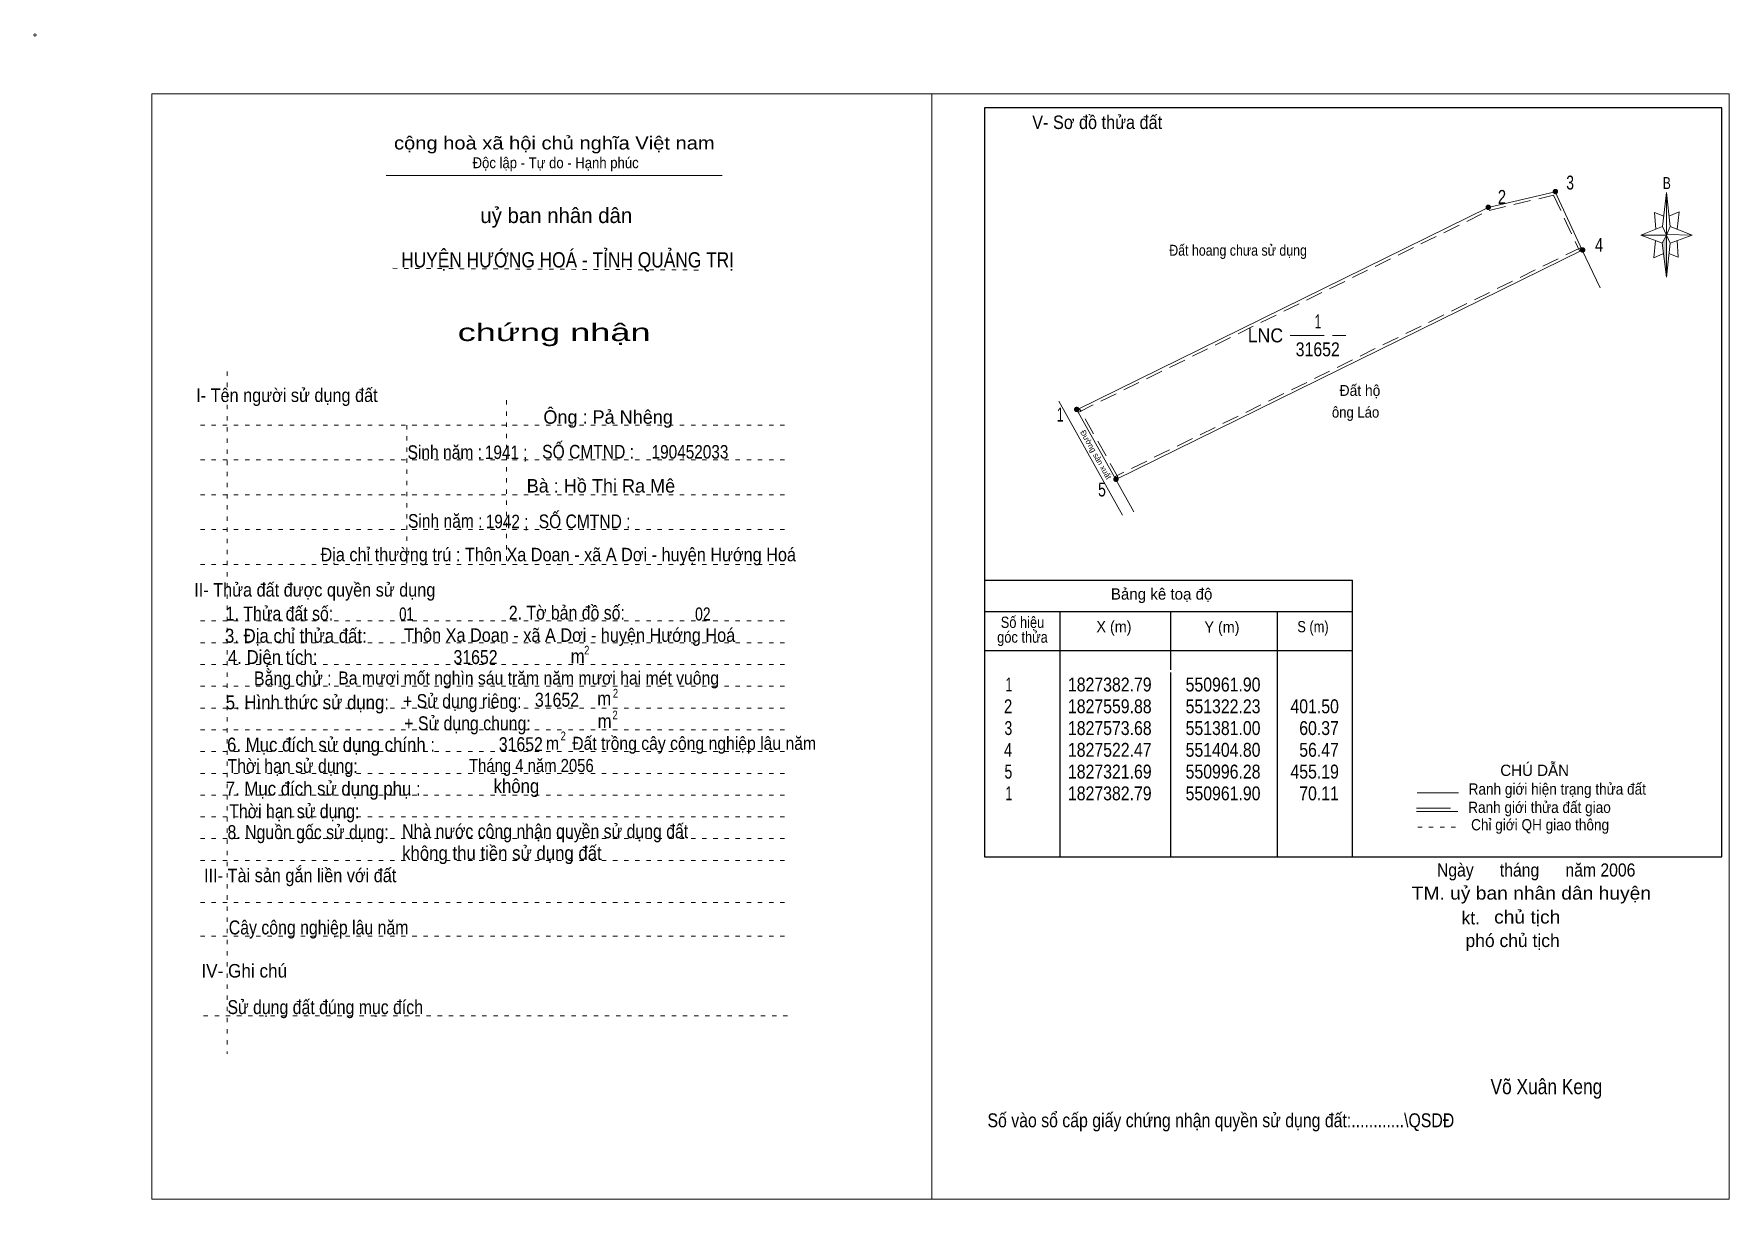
# Model space of a CAD drawing. Header units: centimetres. Extents: x -1.6 to 37.4, y -1.3 to 25.5.
import ezdxf
from ezdxf.enums import TextEntityAlignment as Align

# ---------------------------------------------------------------- set-up
doc = ezdxf.new("R2010")
doc.units = ezdxf.units.CM
doc.header["$LTSCALE"] = 0.13
for name, pattern in [('DOTTED', [1.5, 0.3, -1.2]), ('LONG_DASHED', [7.5, 6, -1.5]), ('MEDIUM_DASHED', [4.5, 3, -1.5])]:
    doc.linetypes.add(name, pattern=pattern)
for name, color, linetype, lineweight in [('1', 7, 'DOTTED', 13), ('10', 7, 'Continuous', 13), ('2', 7, 'Continuous', 25), ('3', 7, 'Continuous', 13), ('30', 7, 'Continuous', 13), ('32', 7, 'LONG_DASHED', 13), ('33', 7, 'LONG_DASHED', 13), ('35', 7, 'Continuous', 13)]:
    doc.layers.add(name, color=color, linetype=linetype, lineweight=lineweight)

msp = doc.modelspace()

# ---------------------------------------------------------------- hatches: boundary and pattern name
at = {"layer": '30'}
msp.add_hatch(color=256, dxfattribs=at).paths.add_polyline_path([(35.91, 20.87), (35.91, 19.91), (35.81, 20.69)])
at = {"layer": '32'}
for points in [[(33.4117, 21.8744, 1), (33.3117, 21.8744, 1)], [(31.8704, 21.5125, 1), (31.7704, 21.5125, 1)], [(34.0359, 20.5314, 1), (33.9359, 20.5314, 1)], [(22.4201, 16.868, 1), (22.3201, 16.868, 1)], [(23.3217, 15.2655, 1), (23.2217, 15.2655, 1)]]:
    msp.add_hatch(color=256, dxfattribs=at).paths.add_polyline_path(points)

# ---------------------------------------------------------------- linework, layer by layer
at = {"layer": '1', "linetype": 'Continuous'}
msp.add_line((6.51, 22.24), (14.23, 22.24), dxfattribs=at)
at = {"layer": '1'}
for p, q in [((6.67, 20.11), (13.82, 20.07)), ((2.86, 17.74), (2.86, 2.07)), ((9.28, 17.08), (9.28, 13.31)), ((2.25, 16.51), (15.75, 16.51)), ((6.99, 16.51), (6.99, 13.31)), ((2.25, 15.71), (15.75, 15.71)), ((2.25, 14.91), (15.75, 14.91)), ((2.25, 14.11), (15.75, 14.11)), ((2.25, 13.31), (15.75, 13.31)), ((2.25, 12.01), (15.75, 12.01)), ((2.25, 11.51), (15.75, 11.51)), ((2.25, 11.01), (15.75, 11.01)), ((2.25, 10.51), (15.75, 10.51)), ((2.25, 10.01), (15.75, 10.01)), ((2.25, 9.51), (15.75, 9.51)), ((2.25, 9.01), (15.75, 9.01)), ((2.25, 8.51), (15.75, 8.51)), ((2.25, 8.01), (15.75, 8.01)), ((2.25, 7.51), (15.75, 7.51)), ((2.25, 7.01), (15.75, 7.01)), ((2.25, 6.51), (15.75, 6.51)), ((2.25, 5.54), (15.75, 5.54)), ((2.25, 4.77), (15.75, 4.77)), ((2.32, 2.94), (15.82, 2.94))]:
    msp.add_line(p, q, dxfattribs=at)
at = {"layer": '10', "linetype": 'MEDIUM_DASHED'}
for p, q in [((33.95, 20.59), (23.24, 15.32)), ((23.33, 15.29), (22.43, 16.89))]:
    msp.add_line(p, q, dxfattribs=at)
at = {"layer": '10'}
for p, q in [((33.98, 20.53), (34.39, 19.66)), ((23.03, 15.14), (21.96, 17.06)), ((23.27, 15.26), (22.37, 16.86)), ((23.68, 14.52), (23.27, 15.26)), ((23.42, 14.44), (23.03, 15.14))]:
    msp.add_line(p, q, dxfattribs=at)
msp.add_lwpolyline([(22.37, 16.86), (31.82, 21.51), (33.36, 21.87), (33.98, 20.53), (23.27, 15.26)], dxfattribs=at)
at = {"layer": '10', "linetype": 'MEDIUM_DASHED'}
msp.add_lwpolyline([(22.4, 16.8), (31.84, 21.44), (33.32, 21.79), (33.92, 20.5)], dxfattribs=at)
at = {"layer": '10'}
msp.add_circle((-1.55, 25.47), 0.025, dxfattribs=at)
at = {"layer": '2'}
for p, q in [((20.25, 12.95), (28.7, 12.95)), ((28.7, 6.59), (28.7, 12.95)), ((20.25, 12.23), (28.7, 12.23)), ((21.99, 6.59), (21.99, 12.23)), ((24.53, 10.89), (24.53, 12.23)), ((26.97, 12.23), (26.97, 6.59)), ((20.25, 11.33), (28.7, 11.33)), ((24.53, 10.33), (24.53, 10.83)), ((24.53, 6.59), (24.53, 10.39))]:
    msp.add_line(p, q, dxfattribs=at)
msp.add_lwpolyline([(37.18, 23.8), (20.25, 23.8), (20.25, 6.59), (37.18, 6.59)], close=True, dxfattribs=at)
at = {"layer": '3'}
msp.add_line((19.04, 24.12), (19.04, -1.27), dxfattribs=at)
for points in [[(19.04, 24.12), (1.13, 24.12), (1.13, -1.27), (19.04, -1.27)], [(19.04, -1.27), (37.35, -1.27), (37.35, 24.12), (19.04, 24.12)]]:
    msp.add_lwpolyline(points, dxfattribs=at)
at = {"layer": '30'}
for p, q in [((35.82, 21.07), (35.91, 21.85)), ((36, 21.07), (36.5, 20.87)), ((35.82, 20.69), (35.32, 20.87)), ((36, 20.69), (35.91, 19.91)), ((36.16, 20.75), (36.18, 20.37)), ((36.18, 20.37), (35.97, 20.45))]:
    msp.add_line(p, q, dxfattribs=at)
for points in [[(35.91, 21.85), (36, 21.07), (35.91, 20.87)], [(35.91, 20.87), (35.32, 20.87), (35.82, 21.07), (36, 20.69), (36.5, 20.87), (35.91, 20.89)], [(35.91, 20.87), (35.91, 19.91), (35.81, 20.69)]]:
    msp.add_lwpolyline(points, close=True, dxfattribs=at)
for points in [[(35.97, 21.31), (36.2, 21.41), (36.16, 21.01)], [(35.91, 20.87), (35.82, 21.07), (35.32, 20.87)], [(35.85, 21.31), (35.64, 21.39), (35.67, 21.01)], [(35.66, 20.75), (35.62, 20.35), (35.84, 20.45)], [(35.91, 20.87), (36, 20.69), (36.5, 20.87)]]:
    msp.add_lwpolyline(points, dxfattribs=at)
at = {"layer": '32'}
for centre in [(33.3617, 21.8744), (31.8204, 21.5125), (33.9859, 20.5314), (22.3701, 16.868), (23.2717, 15.2655)]:
    msp.add_circle(centre, 0.05, dxfattribs=at)
at = {"layer": '33'}
msp.add_line((27.27, 18.57), (28.55, 18.57), dxfattribs=at)
at = {"layer": '35'}
for p, q in [((30.19, 8.06), (31.14, 8.06)), ((30.17, 7.63), (31.12, 7.63))]:
    msp.add_line(p, q, dxfattribs=at)
at = {"layer": '35', "linetype": 'LONG_DASHED'}
msp.add_line((30.17, 7.71), (31.12, 7.71), dxfattribs=at)
at = {"layer": '35', "linetype": 'DOTTED'}
msp.add_line((30.2, 7.27), (31.19, 7.27), dxfattribs=at)

# ---------------------------------------------------------------- texts
at = {"layer": '1'}
for s, height, width, p in [('V- Sơ đồ thửa đất', 0.31, 0.9, (22.84, 23.31)), ('cộng hoà xã hội chủ nghĩa Việt nam', 0.3, 1.15, (10.375, 22.84)), ('Độc lập - Tự do - Hạnh phúc', 0.25, 0.9, (10.405, 22.41)), ('chứng nhận', 0.4, 1.55, (10.37, 18.44)), ('I- Tên người sử dụng đất', 0.31, 0.9, (4.235, 17.04)), ('II- Thửa đất được quyền sử dụng', 0.31, 0.9, (4.875, 12.57)), ('III- Tài sản gắn liền với đất', 0.31, 0.9, (4.54, 6.01)), ('IV- Ghi chú', 0.31, 0.95, (3.255, 3.82))]:
    msp.add_text(s, height=height, dxfattribs=dict(at, width=width)).set_placement(p, align=Align.CENTER)
msp.add_text('uỷ ban nhân dân', height=0.35, dxfattribs=at).set_placement((10.42, 21.15), align=Align.CENTER)
msp.add_text('Đường sản xuất', height=0.1307, rotation=299.366, dxfattribs=at).set_placement((22.753, 15.7971), align=Align.CENTER)
at = {"layer": '10'}
for s, height, width, p in [('Đất hoang chưa sử dụng ', 0.25, 0.85, (26.115, 20.4)), ('Sinh năm :', 0.3149, 0.85, (7.86, 15.73)), ('1941 ;', 0.31, 0.85, (9.27, 15.73)), ('SỐ CMTND :', 0.3149, 0.85, (11.15, 15.74)), ('190452033', 0.31, 0.85, (13.49, 15.74)), ('Sinh năm :', 0.3149, 0.85, (7.87, 14.15)), ('1942 ;', 0.31, 0.85, (9.29, 14.14)), ('SỐ CMTND :', 0.3149, 0.85, (11.07, 14.14)), ('Địa chỉ thường trú : Thôn Xa Doan - xã A Dơi - huyện Hướng Hoá', 0.31, 0.9, (10.465, 13.38)), ('01', 0.3, 0.75, (6.98, 12.02)), ('02', 0.3, 0.8, (13.785, 12.02)), (' Thôn Xa Doan - xã A Dơi - huyện Hướng Hoá', 0.31, 0.9, (10.675, 11.53)), ('Ba mươi mốt nghìn sáu trăm năm mươi hai mét vuông ', 0.3, 0.9, (9.835, 10.55)), ('m   Đất trồng cây công nghiệp lâu năm ', 0.3, 0.9, (13.335, 9.05)), ('Tháng 4 năm 2056 ', 0.3, 0.85, (9.895, 8.54)), ('Ngày      tháng      năm 2006', 0.3, 0.9, (32.92, 6.14)), ('TM. uỷ ban nhân dân huyện', 0.3, 1.1, (32.81, 5.61)), ('chủ tịch', 0.3, 1.1, (32.715, 5.06)), ('Võ Xuân Keng ', 0.35, 0.85, (33.21, 1.14))]:
    msp.add_text(s, height=height, dxfattribs=dict(at, width=width)).set_placement(p, align=Align.CENTER)
for s, width, p in [('  Đất hộ', 0.95, (28.23, 17.18)), ('ông Láo', 0.9, (28.23, 16.68))]:
    msp.add_text(s, height=0.25, dxfattribs=dict(at, width=width)).set_placement(p)
for s, height, p in [('Ông : Pả Nhêng', 0.31, (11.61, 16.54)), ('Bà : Hồ Thị Ra Mê', 0.31, (11.445, 14.96)), ('kt.  ', 0.3, (31.53, 5.04)), ('phó chủ tịch ', 0.3, (32.435, 4.52))]:
    msp.add_text(s, height=height, dxfattribs=at).set_placement(p, align=Align.CENTER)
at = {"layer": '2'}
for s, height, width, p in [('HUYỆN HƯỚNG HOÁ - TỈNH QUẢNG TRỊ', 0.35, 0.85, (10.68, 20.13)), ('Số hiệu', 0.2591, 0.85, (21.125, 11.85)), ('3. Địa chỉ thửa đất:', 0.32, 0.9, (4.44, 11.51)), ('góc thửa', 0.2591, 0.85, (21.125, 11.51)), ('X (m)', 0.2591, 0.95, (23.225, 11.75)), ('Y (m)', 0.2591, 0.95, (25.705, 11.74)), ('S (m)', 0.2591, 0.85, (27.795, 11.75)), ('Số vào sổ cấp giấy chứng nhận quyền sử dụng đất:............\\QSDĐ', 0.32, 0.85, (25.68, 0.38))]:
    msp.add_text(s, height=height, dxfattribs=dict(at, width=width)).set_placement(p, align=Align.CENTER)
msp.add_text('Bảng kê toạ độ', height=0.2591, dxfattribs=at).set_placement((24.32, 12.5), align=Align.CENTER)
for s, height, width, p in [('1. Thửa đất số:', 0.32, 0.85, (2.83, 12.02)), ('2. Tờ bản đồ số:', 0.32, 0.85, (9.33, 12.04)), ('4. Diện tích:', 0.32, 0.9, (2.88, 11.02)), ('31652', 0.32, 0.85, (8.06, 11.02)), ('m', 0.32, 0.9, (10.75, 11.04)), ('2', 0.2, 0.8, (11.06, 11.24)), ('Bằng chử :', 0.32, 0.85, (3.48, 10.53)), ('5. Hình thức sử dụng:', 0.32, 0.9, (2.83, 9.98)), ('+ Sử dụng riêng:', 0.32, 0.85, (6.9, 10.01)), ('31652', 0.32, 0.85, (9.93, 10.04)), ('m', 0.32, 0.9, (11.36, 10.07)), ('2', 0.2, 0.8, (11.72, 10.25)), ('+ Sử dụng chung:', 0.32, 0.85, (6.93, 9.5)), ('m', 0.32, 0.9, (11.37, 9.55)), ('2', 0.2, 0.8, (11.71, 9.75)), ('6. Mục đích sử dụng chính : ', 0.32, 0.9, (2.86, 9.01)), ('31652', 0.32, 0.85, (9.1, 9.02)), ('2', 0.2, 0.8, (10.52, 9.27)), ('Thời hạn sử dụng: ', 0.32, 0.85, (2.87, 8.52)), ('7. Mục đích sử dụng phụ : ', 0.32, 0.9, (2.83, 8)), ('không', 0.32, 0.9, (8.98, 8.06)), ('Thời hạn sử dụng: ', 0.32, 0.85, (2.91, 7.48)), ('8. Nguồn gốc sử dụng: ', 0.32, 0.85, (2.87, 7)), ('Nhà nước công nhận quyền sử dụng đất ', 0.32, 0.85, (6.88, 7.02)), ('không thu tiền sử dụng đất', 0.32, 0.9, (6.88, 6.52)), ('Cây công nghiệp lâu năm', 0.32, 0.85, (2.9, 4.81)), ('Sử dụng đất đúng mục đích', 0.32, 0.85, (2.87, 2.98))]:
    msp.add_text(s, height=height, dxfattribs=dict(at, width=width)).set_placement(p)
at = {"layer": '30', "width": 0.75}
msp.add_text('B', height=0.2756, dxfattribs=at).set_placement((35.92, 21.93), align=Align.CENTER)
at = {"layer": '30'}
for s, width, p in [('1', 0.65, (20.89, 10.39)), ('1827382.79', 0.85, (24.09, 10.39)), ('550961.90', 0.85, (26.59, 10.39)), ('550961.90', 0.85, (26.59, 10.39)), ('2', 0.8, (20.89, 9.89)), ('1827559.88', 0.85, (24.09, 9.89)), ('551322.23', 0.85, (26.59, 9.89)), ('401.50', 0.85, (28.39, 9.89)), ('3', 0.75, (20.89, 9.39)), ('1827573.68', 0.85, (24.09, 9.39)), ('551381.00', 0.85, (26.59, 9.39)), ('60.37', 0.85, (28.39, 9.39)), ('4', 0.8, (20.89, 8.89)), ('1827522.47', 0.85, (24.09, 8.89)), ('551404.80', 0.85, (26.59, 8.89)), ('56.47', 0.85, (28.39, 8.89)), ('5', 0.75, (20.89, 8.39)), ('1827321.69', 0.85, (24.09, 8.39)), ('550996.28', 0.85, (26.59, 8.39)), ('455.19', 0.85, (28.39, 8.39)), ('1', 0.65, (20.89, 7.89)), ('1827382.79', 0.85, (24.09, 7.89)), ('550961.90', 0.85, (26.59, 7.89)), ('70.11', 0.85, (28.39, 7.89))]:
    msp.add_text(s, height=0.32, dxfattribs=dict(at, width=width)).set_placement(p, align=Align.RIGHT)
at = {"layer": '32'}
for s, width, p in [('3', 0.75, (33.7, 21.92)), ('2', 0.8, (32.135, 21.59)), ('4', 0.8, (34.365, 20.49)), ('1', 0.65, (21.99, 16.59)), ('5', 0.75, (22.95, 14.87))]:
    msp.add_text(s, height=0.32, dxfattribs=dict(at, width=width)).set_placement(p, align=Align.CENTER)
at = {"layer": '33', "width": 0.95}
msp.add_text('LNC', height=0.32, dxfattribs=at).set_placement((27.11, 18.41), align=Align.RIGHT)
at = {"layer": '33'}
for s, width, p in [('1', 0.65, (27.91, 18.73)), ('31652', 0.85, (27.905, 18.09))]:
    msp.add_text(s, height=0.32, dxfattribs=dict(at, width=width)).set_placement(p, align=Align.CENTER)
at = {"layer": '35'}
msp.add_text('CHÚ DẪN', height=0.2591, dxfattribs=at).set_placement((32.885, 8.45), align=Align.CENTER)
at = {"layer": '35', "width": 0.9}
for s, p in [('Ranh giới hiện trạng thửa đất', (33.405, 8.02)), ('Ranh giới thửa đất giao ', (33.04, 7.6)), ('Chỉ giới QH giao thông', (33.01, 7.2))]:
    msp.add_text(s, height=0.2591, dxfattribs=at).set_placement(p, align=Align.CENTER)

doc.saveas('drawing.dxf')
